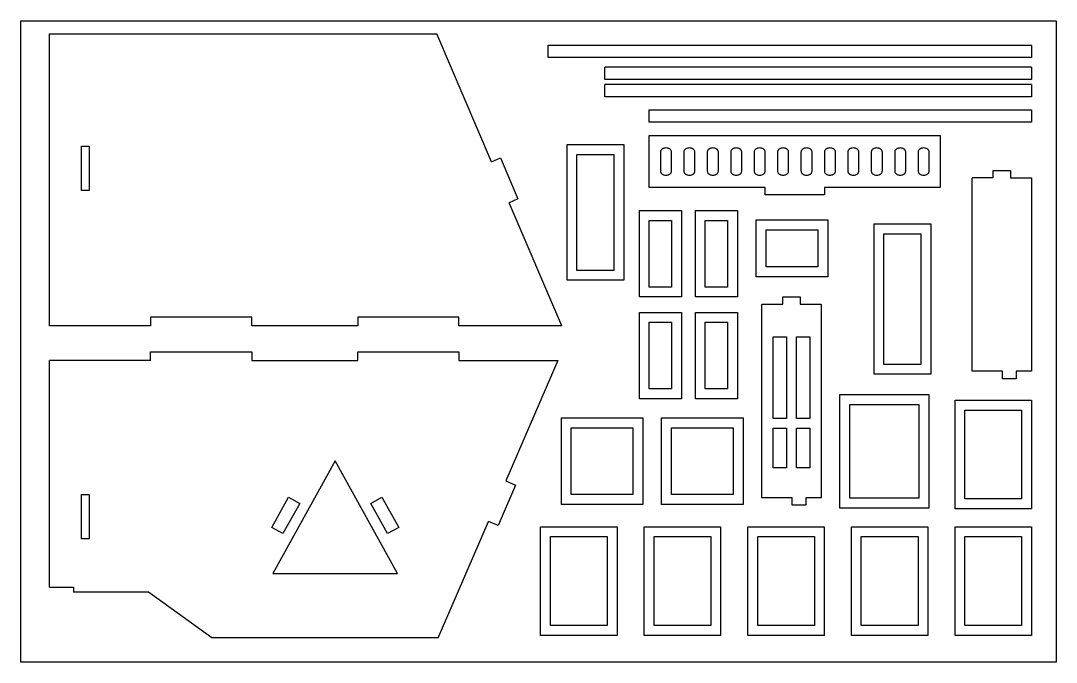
# Model space of a CAD drawing. Extents: x -7719 to 7719, y -4868 to 4868.
# Drawn here: x -7719 to -2671, y -4868 to -1743 of the extents above; entities that cross this region are included whole.
import ezdxf

# ---------------------------------------------------------------- set-up
doc = ezdxf.new("R2010")
doc.units = 0
doc.header["$MEASUREMENT"] = 0
doc.layers.get('0').update_dxf_attribs({"linetype": 'CONTINUOUS'})

msp = doc.modelspace()

# ---------------------------------------------------------------- linework, layer by layer
for p, q in [((-7719.2, -4868), (-7719.2, -1742.9)), ((-7719.2, -1742.9), (-2670.9, -1742.9)), ((-2670.9, -1742.9), (-2670.9, -4868)), ((-7578.5, -3229.5), (-7578.2, -1806.3)), ((-7578.2, -1806.3), (-5690.8, -1806.3)), ((-5423.5, -2430.7), (-5690.8, -1806.3)), ((-5147.6, -1921.7), (-5147.6, -1861.6)), ((-5147.6, -1861.6), (-2791.7, -1861.6)), ((-2791.7, -1861.6), (-2791.7, -1921.7)), ((-2791.7, -1921.7), (-5147.6, -1921.7)), ((-4871.1, -2029.2), (-4871.1, -1969.1)), ((-2791.7, -1969.1), (-4871.1, -1969.1)), ((-2791.7, -1969.1), (-2791.7, -2029.2)), ((-2791.7, -2029.2), (-4871.1, -2029.2)), ((-4871.1, -2112.9), (-4871.1, -2052.8)), ((-2791.7, -2052.8), (-4871.1, -2052.8)), ((-2791.7, -2052.8), (-2791.7, -2112.9)), ((-2791.7, -2112.9), (-4871.1, -2112.9)), ((-4654.8, -2176.4), (-2791.7, -2176.4)), ((-4654.8, -2236.5), (-4654.8, -2176.4)), ((-2791.7, -2176.4), (-2791.7, -2236.5)), ((-2791.7, -2236.5), (-4654.8, -2236.5)), ((-4654.8, -2302.6), (-3236.5, -2302.6)), ((-4654.8, -2555), (-4654.8, -2302.6)), ((-3236.5, -2302.6), (-3236.5, -2555)), ((-7422.3, -2570.5), (-7422.3, -2354.1)), ((-7422.3, -2354.1), (-7386.2, -2354.1)), ((-7386.2, -2354.1), (-7386.2, -2570.5)), ((-5056.1, -2346.2), (-4779.7, -2346.2)), ((-5056.1, -3007.2), (-5056.1, -2346.2)), ((-4779.7, -2346.2), (-4779.7, -3007.2)), ((-4597.1, -2372.6), (-4598.4, -2374.5)), ((-4595.7, -2370.9), (-4597.1, -2372.6)), ((-4594.1, -2369.3), (-4595.7, -2370.9)), ((-4592.2, -2367.9), (-4594.1, -2369.3)), ((-4590.3, -2366.7), (-4592.2, -2367.9)), ((-4588.2, -2365.6), (-4590.3, -2366.7)), ((-4585.9, -2364.7), (-4588.2, -2365.6)), ((-4583.6, -2364), (-4585.9, -2364.7)), ((-4578.7, -2363), (-4583.6, -2364)), ((-4573.7, -2362.7), (-4578.7, -2363)), ((-4568.6, -2363), (-4573.7, -2362.7)), ((-4563.7, -2364), (-4568.6, -2363)), ((-4561.4, -2364.7), (-4563.7, -2364)), ((-4559.2, -2365.6), (-4561.4, -2364.7)), ((-4557, -2366.7), (-4559.2, -2365.6)), ((-4555.1, -2367.9), (-4557, -2366.7)), ((-4553.2, -2369.3), (-4555.1, -2367.9)), ((-4551.6, -2370.9), (-4553.2, -2369.3)), ((-4550.2, -2372.6), (-4551.6, -2370.9)), ((-4548.9, -2374.5), (-4550.2, -2372.6)), ((-4483, -2372.6), (-4484.2, -2374.5)), ((-4481.5, -2370.9), (-4483, -2372.6)), ((-4479.9, -2369.3), (-4481.5, -2370.9)), ((-4478.1, -2367.9), (-4479.9, -2369.3)), ((-4476.1, -2366.7), (-4478.1, -2367.9)), ((-4474, -2365.6), (-4476.1, -2366.7)), ((-4471.7, -2364.7), (-4474, -2365.6)), ((-4469.4, -2364), (-4471.7, -2364.7)), ((-4464.5, -2363), (-4469.4, -2364)), ((-4459.5, -2362.7), (-4464.5, -2363)), ((-4454.4, -2363), (-4459.5, -2362.7)), ((-4449.5, -2364), (-4454.4, -2363)), ((-4447.2, -2364.7), (-4449.5, -2364)), ((-4445, -2365.6), (-4447.2, -2364.7)), ((-4442.9, -2366.7), (-4445, -2365.6)), ((-4440.9, -2367.9), (-4442.9, -2366.7)), ((-4439.1, -2369.3), (-4440.9, -2367.9)), ((-4437.4, -2370.9), (-4439.1, -2369.3)), ((-4436, -2372.6), (-4437.4, -2370.9)), ((-4434.7, -2374.5), (-4436, -2372.6)), ((-4368.8, -2372.6), (-4370, -2374.5)), ((-4367.3, -2370.9), (-4368.8, -2372.6)), ((-4365.7, -2369.3), (-4367.3, -2370.9)), ((-4363.9, -2367.9), (-4365.7, -2369.3)), ((-4361.9, -2366.7), (-4363.9, -2367.9)), ((-4359.8, -2365.6), (-4361.9, -2366.7)), ((-4357.5, -2364.7), (-4359.8, -2365.6)), ((-4355.2, -2364), (-4357.5, -2364.7)), ((-4350.3, -2363), (-4355.2, -2364)), ((-4345.3, -2362.7), (-4350.3, -2363)), ((-4340.2, -2363), (-4345.3, -2362.7)), ((-4335.3, -2364), (-4340.2, -2363)), ((-4333, -2364.7), (-4335.3, -2364)), ((-4330.8, -2365.6), (-4333, -2364.7)), ((-4328.7, -2366.7), (-4330.8, -2365.6)), ((-4326.7, -2367.9), (-4328.7, -2366.7)), ((-4324.9, -2369.3), (-4326.7, -2367.9)), ((-4323.2, -2370.9), (-4324.9, -2369.3)), ((-4321.8, -2372.6), (-4323.2, -2370.9)), ((-4320.6, -2374.5), (-4321.8, -2372.6)), ((-4254.6, -2372.6), (-4255.8, -2374.5)), ((-4253.1, -2370.9), (-4254.6, -2372.6)), ((-4251.5, -2369.3), (-4253.1, -2370.9)), ((-4249.7, -2367.9), (-4251.5, -2369.3)), ((-4247.7, -2366.7), (-4249.7, -2367.9)), ((-4245.6, -2365.6), (-4247.7, -2366.7)), ((-4243.4, -2364.7), (-4245.6, -2365.6)), ((-4241, -2364), (-4243.4, -2364.7)), ((-4236.1, -2363), (-4241, -2364)), ((-4231.1, -2362.7), (-4236.1, -2363)), ((-4226, -2363), (-4231.1, -2362.7)), ((-4221.2, -2364), (-4226, -2363)), ((-4218.8, -2364.7), (-4221.2, -2364)), ((-4216.6, -2365.6), (-4218.8, -2364.7)), ((-4214.5, -2366.7), (-4216.6, -2365.6)), ((-4212.5, -2367.9), (-4214.5, -2366.7)), ((-4210.7, -2369.3), (-4212.5, -2367.9)), ((-4209, -2370.9), (-4210.7, -2369.3)), ((-4207.6, -2372.6), (-4209, -2370.9)), ((-4206.4, -2374.5), (-4207.6, -2372.6)), ((-4140.4, -2372.6), (-4141.6, -2374.5)), ((-4139, -2370.9), (-4140.4, -2372.6)), ((-4137.3, -2369.3), (-4139, -2370.9)), ((-4135.5, -2367.9), (-4137.3, -2369.3)), ((-4133.5, -2366.7), (-4135.5, -2367.9)), ((-4131.4, -2365.6), (-4133.5, -2366.7)), ((-4129.2, -2364.7), (-4131.4, -2365.6)), ((-4126.8, -2364), (-4129.2, -2364.7)), ((-4121.9, -2363), (-4126.8, -2364)), ((-4116.9, -2362.7), (-4121.9, -2363)), ((-4111.9, -2363), (-4116.9, -2362.7)), ((-4107, -2364), (-4111.9, -2363)), ((-4104.6, -2364.7), (-4107, -2364)), ((-4102.4, -2365.6), (-4104.6, -2364.7)), ((-4100.3, -2366.7), (-4102.4, -2365.6)), ((-4098.3, -2367.9), (-4100.3, -2366.7)), ((-4096.5, -2369.3), (-4098.3, -2367.9)), ((-4094.9, -2370.9), (-4096.5, -2369.3)), ((-4093.4, -2372.6), (-4094.9, -2370.9)), ((-4092.2, -2374.5), (-4093.4, -2372.6)), ((-4026.2, -2372.6), (-4027.4, -2374.5)), ((-4024.8, -2370.9), (-4026.2, -2372.6)), ((-4023.1, -2369.3), (-4024.8, -2370.9)), ((-4021.3, -2367.9), (-4023.1, -2369.3)), ((-4019.3, -2366.7), (-4021.3, -2367.9)), ((-4017.2, -2365.6), (-4019.3, -2366.7)), ((-4015, -2364.7), (-4017.2, -2365.6)), ((-4012.6, -2364), (-4015, -2364.7)), ((-4007.8, -2363), (-4012.6, -2364)), ((-4002.7, -2362.7), (-4007.8, -2363)), ((-3997.7, -2363), (-4002.7, -2362.7)), ((-3992.8, -2364), (-3997.7, -2363)), ((-3990.5, -2364.7), (-3992.8, -2364)), ((-3988.2, -2365.6), (-3990.5, -2364.7)), ((-3986.1, -2366.7), (-3988.2, -2365.6)), ((-3984.1, -2367.9), (-3986.1, -2366.7)), ((-3982.3, -2369.3), (-3984.1, -2367.9)), ((-3980.7, -2370.9), (-3982.3, -2369.3)), ((-3979.2, -2372.6), (-3980.7, -2370.9)), ((-3978, -2374.5), (-3979.2, -2372.6)), ((-3912, -2372.6), (-3913.3, -2374.5)), ((-3910.6, -2370.9), (-3912, -2372.6)), ((-3908.9, -2369.3), (-3910.6, -2370.9)), ((-3907.1, -2367.9), (-3908.9, -2369.3)), ((-3905.1, -2366.7), (-3907.1, -2367.9)), ((-3903, -2365.6), (-3905.1, -2366.7)), ((-3900.8, -2364.7), (-3903, -2365.6)), ((-3898.5, -2364), (-3900.8, -2364.7)), ((-3893.6, -2363), (-3898.5, -2364)), ((-3888.5, -2362.7), (-3893.6, -2363)), ((-3883.5, -2363), (-3888.5, -2362.7)), ((-3878.6, -2364), (-3883.5, -2363)), ((-3876.3, -2364.7), (-3878.6, -2364)), ((-3874, -2365.6), (-3876.3, -2364.7)), ((-3871.9, -2366.7), (-3874, -2365.6)), ((-3869.9, -2367.9), (-3871.9, -2366.7)), ((-3868.1, -2369.3), (-3869.9, -2367.9)), ((-3866.5, -2370.9), (-3868.1, -2369.3)), ((-3865, -2372.6), (-3866.5, -2370.9)), ((-3863.8, -2374.5), (-3865, -2372.6)), ((-3797.8, -2372.6), (-3799.1, -2374.5)), ((-3796.4, -2370.9), (-3797.8, -2372.6)), ((-3794.8, -2369.3), (-3796.4, -2370.9)), ((-3792.9, -2367.9), (-3794.8, -2369.3)), ((-3791, -2366.7), (-3792.9, -2367.9)), ((-3788.8, -2365.6), (-3791, -2366.7)), ((-3786.6, -2364.7), (-3788.8, -2365.6)), ((-3784.3, -2364), (-3786.6, -2364.7)), ((-3779.4, -2363), (-3784.3, -2364)), ((-3774.3, -2362.7), (-3779.4, -2363)), ((-3769.3, -2363), (-3774.3, -2362.7)), ((-3764.4, -2364), (-3769.3, -2363)), ((-3762.1, -2364.7), (-3764.4, -2364)), ((-3759.8, -2365.6), (-3762.1, -2364.7)), ((-3757.7, -2366.7), (-3759.8, -2365.6)), ((-3755.7, -2367.9), (-3757.7, -2366.7)), ((-3753.9, -2369.3), (-3755.7, -2367.9)), ((-3752.3, -2370.9), (-3753.9, -2369.3)), ((-3750.8, -2372.6), (-3752.3, -2370.9)), ((-3749.6, -2374.5), (-3750.8, -2372.6)), ((-3683.7, -2372.6), (-3684.9, -2374.5)), ((-3682.2, -2370.9), (-3683.7, -2372.6)), ((-3680.6, -2369.3), (-3682.2, -2370.9)), ((-3678.7, -2367.9), (-3680.6, -2369.3)), ((-3676.8, -2366.7), (-3678.7, -2367.9)), ((-3674.7, -2365.6), (-3676.8, -2366.7)), ((-3672.4, -2364.7), (-3674.7, -2365.6)), ((-3670.1, -2364), (-3672.4, -2364.7)), ((-3665.2, -2363), (-3670.1, -2364)), ((-3660.2, -2362.7), (-3665.2, -2363)), ((-3655.1, -2363), (-3660.2, -2362.7)), ((-3650.2, -2364), (-3655.1, -2363)), ((-3647.9, -2364.7), (-3650.2, -2364)), ((-3645.7, -2365.6), (-3647.9, -2364.7)), ((-3643.5, -2366.7), (-3645.7, -2365.6)), ((-3641.6, -2367.9), (-3643.5, -2366.7)), ((-3639.7, -2369.3), (-3641.6, -2367.9)), ((-3638.1, -2370.9), (-3639.7, -2369.3)), ((-3636.7, -2372.6), (-3638.1, -2370.9)), ((-3635.4, -2374.5), (-3636.7, -2372.6)), ((-3569.5, -2372.6), (-3570.7, -2374.5)), ((-3568, -2370.9), (-3569.5, -2372.6)), ((-3566.4, -2369.3), (-3568, -2370.9)), ((-3564.6, -2367.9), (-3566.4, -2369.3)), ((-3562.6, -2366.7), (-3564.6, -2367.9)), ((-3560.5, -2365.6), (-3562.6, -2366.7)), ((-3558.2, -2364.7), (-3560.5, -2365.6)), ((-3555.9, -2364), (-3558.2, -2364.7)), ((-3551, -2363), (-3555.9, -2364)), ((-3546, -2362.7), (-3551, -2363)), ((-3540.9, -2363), (-3546, -2362.7)), ((-3536, -2364), (-3540.9, -2363)), ((-3533.7, -2364.7), (-3536, -2364)), ((-3531.5, -2365.6), (-3533.7, -2364.7)), ((-3529.4, -2366.7), (-3531.5, -2365.6)), ((-3527.4, -2367.9), (-3529.4, -2366.7)), ((-3525.6, -2369.3), (-3527.4, -2367.9)), ((-3523.9, -2370.9), (-3525.6, -2369.3)), ((-3522.5, -2372.6), (-3523.9, -2370.9)), ((-3521.2, -2374.5), (-3522.5, -2372.6)), ((-3455.3, -2372.6), (-3456.5, -2374.5)), ((-3453.8, -2370.9), (-3455.3, -2372.6)), ((-3452.2, -2369.3), (-3453.8, -2370.9)), ((-3450.4, -2367.9), (-3452.2, -2369.3)), ((-3448.4, -2366.7), (-3450.4, -2367.9)), ((-3446.3, -2365.6), (-3448.4, -2366.7)), ((-3444, -2364.7), (-3446.3, -2365.6)), ((-3441.7, -2364), (-3444, -2364.7)), ((-3436.8, -2363), (-3441.7, -2364)), ((-3431.8, -2362.7), (-3436.8, -2363)), ((-3426.7, -2363), (-3431.8, -2362.7)), ((-3421.9, -2364), (-3426.7, -2363)), ((-3419.5, -2364.7), (-3421.9, -2364)), ((-3417.3, -2365.6), (-3419.5, -2364.7)), ((-3415.2, -2366.7), (-3417.3, -2365.6)), ((-3413.2, -2367.9), (-3415.2, -2366.7)), ((-3411.4, -2369.3), (-3413.2, -2367.9)), ((-3409.7, -2370.9), (-3411.4, -2369.3)), ((-3408.3, -2372.6), (-3409.7, -2370.9)), ((-3407.1, -2374.5), (-3408.3, -2372.6)), ((-3341.1, -2372.6), (-3342.3, -2374.5)), ((-3339.6, -2370.9), (-3341.1, -2372.6)), ((-3338, -2369.3), (-3339.6, -2370.9)), ((-3336.2, -2367.9), (-3338, -2369.3)), ((-3334.2, -2366.7), (-3336.2, -2367.9)), ((-3332.1, -2365.6), (-3334.2, -2366.7)), ((-3329.9, -2364.7), (-3332.1, -2365.6)), ((-3327.5, -2364), (-3329.9, -2364.7)), ((-3322.6, -2363), (-3327.5, -2364)), ((-3317.6, -2362.7), (-3322.6, -2363)), ((-3312.5, -2363), (-3317.6, -2362.7)), ((-3307.7, -2364), (-3312.5, -2363)), ((-3305.3, -2364.7), (-3307.7, -2364)), ((-3303.1, -2365.6), (-3305.3, -2364.7)), ((-3301, -2366.7), (-3303.1, -2365.6)), ((-3299, -2367.9), (-3301, -2366.7)), ((-3297.2, -2369.3), (-3299, -2367.9)), ((-3295.5, -2370.9), (-3297.2, -2369.3)), ((-3294.1, -2372.6), (-3295.5, -2370.9)), ((-3292.9, -2374.5), (-3294.1, -2372.6)), ((-5423.5, -2430.7), (-5381.1, -2411)), ((-5381.1, -2411), (-5295.7, -2610.5)), ((-5008, -2959.2), (-5008, -2394.2)), ((-5008, -2394.2), (-4827.7, -2394.2)), ((-4827.7, -2394.2), (-4827.7, -2959.2)), ((-4600.5, -2381.2), (-4600.7, -2383.7)), ((-4600.7, -2383.7), (-4600.7, -2473.9)), ((-4600.1, -2378.8), (-4600.5, -2381.2)), ((-4599.4, -2376.6), (-4600.1, -2378.8)), ((-4598.4, -2374.5), (-4599.4, -2376.6)), ((-4547.9, -2376.6), (-4548.9, -2374.5)), ((-4547.2, -2378.8), (-4547.9, -2376.6)), ((-4546.8, -2381.2), (-4547.2, -2378.8)), ((-4546.6, -2383.7), (-4546.8, -2381.2)), ((-4546.6, -2473.9), (-4546.6, -2383.7)), ((-4486.4, -2381.2), (-4486.5, -2383.7)), ((-4486.5, -2383.7), (-4486.5, -2473.9)), ((-4485.9, -2378.8), (-4486.4, -2381.2)), ((-4485.2, -2376.6), (-4485.9, -2378.8)), ((-4484.2, -2374.5), (-4485.2, -2376.6)), ((-4433.8, -2376.6), (-4434.7, -2374.5)), ((-4433, -2378.8), (-4433.8, -2376.6)), ((-4432.6, -2381.2), (-4433, -2378.8)), ((-4432.4, -2383.7), (-4432.6, -2381.2)), ((-4432.4, -2473.9), (-4432.4, -2383.7)), ((-4372.2, -2381.2), (-4372.3, -2383.7)), ((-4372.3, -2383.7), (-4372.3, -2473.9)), ((-4371.7, -2378.8), (-4372.2, -2381.2)), ((-4371, -2376.6), (-4371.7, -2378.8)), ((-4370, -2374.5), (-4371, -2376.6)), ((-4319.6, -2376.6), (-4320.6, -2374.5)), ((-4318.8, -2378.8), (-4319.6, -2376.6)), ((-4318.4, -2381.2), (-4318.8, -2378.8)), ((-4318.2, -2383.7), (-4318.4, -2381.2)), ((-4318.2, -2473.9), (-4318.2, -2383.7)), ((-4258, -2381.2), (-4258.1, -2383.7)), ((-4258.1, -2383.7), (-4258.1, -2473.9)), ((-4257.5, -2378.8), (-4258, -2381.2)), ((-4256.8, -2376.6), (-4257.5, -2378.8)), ((-4255.8, -2374.5), (-4256.8, -2376.6)), ((-4205.4, -2376.6), (-4206.4, -2374.5)), ((-4204.7, -2378.8), (-4205.4, -2376.6)), ((-4204.2, -2381.2), (-4204.7, -2378.8)), ((-4204, -2383.7), (-4204.2, -2381.2)), ((-4204, -2473.9), (-4204, -2383.7)), ((-4143.8, -2381.2), (-4143.9, -2383.7)), ((-4143.9, -2383.7), (-4143.9, -2473.9)), ((-4143.3, -2378.8), (-4143.8, -2381.2)), ((-4142.6, -2376.6), (-4143.3, -2378.8)), ((-4141.6, -2374.5), (-4142.6, -2376.6)), ((-4091.2, -2376.6), (-4092.2, -2374.5)), ((-4090.5, -2378.8), (-4091.2, -2376.6)), ((-4090, -2381.2), (-4090.5, -2378.8)), ((-4089.9, -2383.7), (-4090, -2381.2)), ((-4089.9, -2473.9), (-4089.9, -2383.7)), ((-4029.6, -2381.2), (-4029.8, -2383.7)), ((-4029.8, -2383.7), (-4029.8, -2473.9)), ((-4029.2, -2378.8), (-4029.6, -2381.2)), ((-4028.4, -2376.6), (-4029.2, -2378.8)), ((-4027.4, -2374.5), (-4028.4, -2376.6)), ((-3977, -2376.6), (-3978, -2374.5)), ((-3976.3, -2378.8), (-3977, -2376.6)), ((-3975.8, -2381.2), (-3976.3, -2378.8)), ((-3975.7, -2383.7), (-3975.8, -2381.2)), ((-3975.7, -2473.9), (-3975.7, -2383.7)), ((-3915.4, -2381.2), (-3915.6, -2383.7)), ((-3915.6, -2383.7), (-3915.6, -2473.9)), ((-3915, -2378.8), (-3915.4, -2381.2)), ((-3914.2, -2376.6), (-3915, -2378.8)), ((-3913.3, -2374.5), (-3914.2, -2376.6)), ((-3862.8, -2376.6), (-3863.8, -2374.5)), ((-3862.1, -2378.8), (-3862.8, -2376.6)), ((-3861.6, -2381.2), (-3862.1, -2378.8)), ((-3861.5, -2383.7), (-3861.6, -2381.2)), ((-3861.5, -2473.9), (-3861.5, -2383.7)), ((-3801.2, -2381.2), (-3801.4, -2383.7)), ((-3801.4, -2383.7), (-3801.4, -2473.9)), ((-3800.8, -2378.8), (-3801.2, -2381.2)), ((-3800.1, -2376.6), (-3800.8, -2378.8)), ((-3799.1, -2374.5), (-3800.1, -2376.6)), ((-3748.6, -2376.6), (-3749.6, -2374.5)), ((-3747.9, -2378.8), (-3748.6, -2376.6)), ((-3747.5, -2381.2), (-3747.9, -2378.8)), ((-3747.3, -2383.7), (-3747.5, -2381.2)), ((-3747.3, -2473.9), (-3747.3, -2383.7)), ((-3687, -2381.2), (-3687.2, -2383.7)), ((-3687.2, -2383.7), (-3687.2, -2473.9)), ((-3686.6, -2378.8), (-3687, -2381.2)), ((-3685.9, -2376.6), (-3686.6, -2378.8)), ((-3684.9, -2374.5), (-3685.9, -2376.6)), ((-3634.4, -2376.6), (-3635.4, -2374.5)), ((-3633.7, -2378.8), (-3634.4, -2376.6)), ((-3633.3, -2381.2), (-3633.7, -2378.8)), ((-3633.1, -2383.7), (-3633.3, -2381.2)), ((-3633.1, -2473.9), (-3633.1, -2383.7)), ((-3572.9, -2381.2), (-3573, -2383.7)), ((-3573, -2383.7), (-3573, -2473.9)), ((-3572.4, -2378.8), (-3572.9, -2381.2)), ((-3571.7, -2376.6), (-3572.4, -2378.8)), ((-3570.7, -2374.5), (-3571.7, -2376.6)), ((-3520.3, -2376.6), (-3521.2, -2374.5)), ((-3519.5, -2378.8), (-3520.3, -2376.6)), ((-3519.1, -2381.2), (-3519.5, -2378.8)), ((-3518.9, -2383.7), (-3519.1, -2381.2)), ((-3518.9, -2473.9), (-3518.9, -2383.7)), ((-3458.7, -2381.2), (-3458.8, -2383.7)), ((-3458.8, -2383.7), (-3458.8, -2473.9)), ((-3458.2, -2378.8), (-3458.7, -2381.2)), ((-3457.5, -2376.6), (-3458.2, -2378.8)), ((-3456.5, -2374.5), (-3457.5, -2376.6)), ((-3406.1, -2376.6), (-3407.1, -2374.5)), ((-3405.3, -2378.8), (-3406.1, -2376.6)), ((-3404.9, -2381.2), (-3405.3, -2378.8)), ((-3404.7, -2383.7), (-3404.9, -2381.2)), ((-3404.7, -2473.9), (-3404.7, -2383.7)), ((-3344.5, -2381.2), (-3344.6, -2383.7)), ((-3344.6, -2383.7), (-3344.6, -2473.9)), ((-3344, -2378.8), (-3344.5, -2381.2)), ((-3343.3, -2376.6), (-3344, -2378.8)), ((-3342.3, -2374.5), (-3343.3, -2376.6)), ((-3291.9, -2376.6), (-3292.9, -2374.5)), ((-3291.2, -2378.8), (-3291.9, -2376.6)), ((-3290.7, -2381.2), (-3291.2, -2378.8)), ((-3290.5, -2383.7), (-3290.7, -2381.2)), ((-3290.5, -2473.9), (-3290.5, -2383.7)), ((-2978, -2472), (-2893.9, -2472)), ((-2978, -2508), (-2978, -2472)), ((-2893.9, -2472), (-2893.9, -2508)), ((-4600.7, -2473.9), (-4600.5, -2476.4)), ((-4600.5, -2476.4), (-4600.1, -2478.8)), ((-4600.1, -2478.8), (-4599.4, -2481)), ((-4599.4, -2481), (-4598.4, -2483.1)), ((-4598.4, -2483.1), (-4597.1, -2485)), ((-4597.1, -2485), (-4595.7, -2486.7)), ((-4595.7, -2486.7), (-4594.1, -2488.3)), ((-4594.1, -2488.3), (-4592.2, -2489.6)), ((-4592.2, -2489.6), (-4590.3, -2490.9)), ((-4590.3, -2490.9), (-4588.2, -2491.9)), ((-4588.2, -2491.9), (-4585.9, -2492.9)), ((-4585.9, -2492.9), (-4583.6, -2493.6)), ((-4583.6, -2493.6), (-4578.7, -2494.6)), ((-4578.7, -2494.6), (-4573.7, -2494.9)), ((-4573.7, -2494.9), (-4568.6, -2494.6)), ((-4568.6, -2494.6), (-4563.7, -2493.6)), ((-4563.7, -2493.6), (-4561.4, -2492.9)), ((-4561.4, -2492.9), (-4559.2, -2491.9)), ((-4559.2, -2491.9), (-4557, -2490.9)), ((-4557, -2490.9), (-4555.1, -2489.6)), ((-4555.1, -2489.6), (-4553.2, -2488.3)), ((-4553.2, -2488.3), (-4551.6, -2486.7)), ((-4551.6, -2486.7), (-4550.2, -2485)), ((-4550.2, -2485), (-4548.9, -2483.1)), ((-4548.9, -2483.1), (-4547.9, -2481)), ((-4547.9, -2481), (-4547.2, -2478.8)), ((-4547.2, -2478.8), (-4546.8, -2476.4)), ((-4546.8, -2476.4), (-4546.6, -2473.9)), ((-4486.5, -2473.9), (-4486.4, -2476.4)), ((-4486.4, -2476.4), (-4485.9, -2478.8)), ((-4485.9, -2478.8), (-4485.2, -2481)), ((-4485.2, -2481), (-4484.2, -2483.1)), ((-4484.2, -2483.1), (-4483, -2485)), ((-4483, -2485), (-4481.5, -2486.7)), ((-4481.5, -2486.7), (-4479.9, -2488.3)), ((-4479.9, -2488.3), (-4478.1, -2489.6)), ((-4478.1, -2489.6), (-4476.1, -2490.9)), ((-4476.1, -2490.9), (-4474, -2491.9)), ((-4474, -2491.9), (-4471.7, -2492.9)), ((-4471.7, -2492.9), (-4469.4, -2493.6)), ((-4469.4, -2493.6), (-4464.5, -2494.6)), ((-4464.5, -2494.6), (-4459.5, -2494.9)), ((-4459.5, -2494.9), (-4454.4, -2494.6)), ((-4454.4, -2494.6), (-4449.5, -2493.6)), ((-4449.5, -2493.6), (-4447.2, -2492.9)), ((-4447.2, -2492.9), (-4445, -2491.9)), ((-4445, -2491.9), (-4442.9, -2490.9)), ((-4442.9, -2490.9), (-4440.9, -2489.6)), ((-4440.9, -2489.6), (-4439.1, -2488.3)), ((-4439.1, -2488.3), (-4437.4, -2486.7)), ((-4437.4, -2486.7), (-4436, -2485)), ((-4436, -2485), (-4434.7, -2483.1)), ((-4434.7, -2483.1), (-4433.8, -2481)), ((-4433.8, -2481), (-4433, -2478.8)), ((-4433, -2478.8), (-4432.6, -2476.4)), ((-4432.6, -2476.4), (-4432.4, -2473.9)), ((-4372.3, -2473.9), (-4372.2, -2476.4)), ((-4372.2, -2476.4), (-4371.7, -2478.8)), ((-4371.7, -2478.8), (-4371, -2481)), ((-4371, -2481), (-4370, -2483.1)), ((-4370, -2483.1), (-4368.8, -2485)), ((-4368.8, -2485), (-4367.3, -2486.7)), ((-4367.3, -2486.7), (-4365.7, -2488.3)), ((-4365.7, -2488.3), (-4363.9, -2489.6)), ((-4363.9, -2489.6), (-4361.9, -2490.9)), ((-4361.9, -2490.9), (-4359.8, -2491.9)), ((-4359.8, -2491.9), (-4357.5, -2492.9)), ((-4357.5, -2492.9), (-4355.2, -2493.6)), ((-4355.2, -2493.6), (-4350.3, -2494.6)), ((-4350.3, -2494.6), (-4345.3, -2494.9)), ((-4345.3, -2494.9), (-4340.2, -2494.6)), ((-4340.2, -2494.6), (-4335.3, -2493.6)), ((-4335.3, -2493.6), (-4333, -2492.9)), ((-4333, -2492.9), (-4330.8, -2491.9)), ((-4330.8, -2491.9), (-4328.7, -2490.9)), ((-4328.7, -2490.9), (-4326.7, -2489.6)), ((-4326.7, -2489.6), (-4324.9, -2488.3)), ((-4324.9, -2488.3), (-4323.2, -2486.7)), ((-4323.2, -2486.7), (-4321.8, -2485)), ((-4321.8, -2485), (-4320.6, -2483.1)), ((-4320.6, -2483.1), (-4319.6, -2481)), ((-4319.6, -2481), (-4318.8, -2478.8)), ((-4318.8, -2478.8), (-4318.4, -2476.4)), ((-4318.4, -2476.4), (-4318.2, -2473.9)), ((-4258.1, -2473.9), (-4258, -2476.4)), ((-4258, -2476.4), (-4257.5, -2478.8)), ((-4257.5, -2478.8), (-4256.8, -2481)), ((-4256.8, -2481), (-4255.8, -2483.1)), ((-4255.8, -2483.1), (-4254.6, -2485)), ((-4254.6, -2485), (-4253.1, -2486.7)), ((-4253.1, -2486.7), (-4251.5, -2488.3)), ((-4251.5, -2488.3), (-4249.7, -2489.6)), ((-4249.7, -2489.6), (-4247.7, -2490.9)), ((-4247.7, -2490.9), (-4245.6, -2491.9)), ((-4245.6, -2491.9), (-4243.4, -2492.9)), ((-4243.4, -2492.9), (-4241, -2493.6)), ((-4241, -2493.6), (-4236.1, -2494.6)), ((-4236.1, -2494.6), (-4231.1, -2494.9)), ((-4231.1, -2494.9), (-4226, -2494.6)), ((-4226, -2494.6), (-4221.2, -2493.6)), ((-4221.2, -2493.6), (-4218.8, -2492.9)), ((-4218.8, -2492.9), (-4216.6, -2491.9)), ((-4216.6, -2491.9), (-4214.5, -2490.9)), ((-4214.5, -2490.9), (-4212.5, -2489.6)), ((-4212.5, -2489.6), (-4210.7, -2488.3)), ((-4210.7, -2488.3), (-4209, -2486.7)), ((-4209, -2486.7), (-4207.6, -2485)), ((-4207.6, -2485), (-4206.4, -2483.1)), ((-4206.4, -2483.1), (-4205.4, -2481)), ((-4205.4, -2481), (-4204.7, -2478.8)), ((-4204.7, -2478.8), (-4204.2, -2476.4)), ((-4204.2, -2476.4), (-4204, -2473.9)), ((-4143.9, -2473.9), (-4143.8, -2476.4)), ((-4143.8, -2476.4), (-4143.3, -2478.8)), ((-4143.3, -2478.8), (-4142.6, -2481)), ((-4142.6, -2481), (-4141.6, -2483.1)), ((-4141.6, -2483.1), (-4140.4, -2485)), ((-4140.4, -2485), (-4139, -2486.7)), ((-4139, -2486.7), (-4137.3, -2488.3)), ((-4137.3, -2488.3), (-4135.5, -2489.6)), ((-4135.5, -2489.6), (-4133.5, -2490.9)), ((-4133.5, -2490.9), (-4131.4, -2491.9)), ((-4131.4, -2491.9), (-4129.2, -2492.9)), ((-4129.2, -2492.9), (-4126.8, -2493.6)), ((-4126.8, -2493.6), (-4121.9, -2494.6)), ((-4121.9, -2494.6), (-4116.9, -2494.9)), ((-4116.9, -2494.9), (-4111.9, -2494.6)), ((-4111.9, -2494.6), (-4107, -2493.6)), ((-4107, -2493.6), (-4104.6, -2492.9)), ((-4104.6, -2492.9), (-4102.4, -2491.9)), ((-4102.4, -2491.9), (-4100.3, -2490.9)), ((-4100.3, -2490.9), (-4098.3, -2489.6)), ((-4098.3, -2489.6), (-4096.5, -2488.3)), ((-4096.5, -2488.3), (-4094.9, -2486.7)), ((-4094.9, -2486.7), (-4093.4, -2485)), ((-4093.4, -2485), (-4092.2, -2483.1)), ((-4092.2, -2483.1), (-4091.2, -2481)), ((-4091.2, -2481), (-4090.5, -2478.8)), ((-4090.5, -2478.8), (-4090, -2476.4)), ((-4090, -2476.4), (-4089.9, -2473.9)), ((-4029.8, -2473.9), (-4029.6, -2476.4)), ((-4029.6, -2476.4), (-4029.2, -2478.8)), ((-4029.2, -2478.8), (-4028.4, -2481)), ((-4028.4, -2481), (-4027.4, -2483.1)), ((-4027.4, -2483.1), (-4026.2, -2485)), ((-4026.2, -2485), (-4024.8, -2486.7)), ((-4024.8, -2486.7), (-4023.1, -2488.3)), ((-4023.1, -2488.3), (-4021.3, -2489.6)), ((-4021.3, -2489.6), (-4019.3, -2490.9)), ((-4019.3, -2490.9), (-4017.2, -2491.9)), ((-4017.2, -2491.9), (-4015, -2492.9)), ((-4015, -2492.9), (-4012.6, -2493.6)), ((-4012.6, -2493.6), (-4007.8, -2494.6)), ((-4007.8, -2494.6), (-4002.7, -2494.9)), ((-4002.7, -2494.9), (-3997.7, -2494.6)), ((-3997.7, -2494.6), (-3992.8, -2493.6)), ((-3992.8, -2493.6), (-3990.5, -2492.9)), ((-3990.5, -2492.9), (-3988.2, -2491.9)), ((-3988.2, -2491.9), (-3986.1, -2490.9)), ((-3986.1, -2490.9), (-3984.1, -2489.6)), ((-3984.1, -2489.6), (-3982.3, -2488.3)), ((-3982.3, -2488.3), (-3980.7, -2486.7)), ((-3980.7, -2486.7), (-3979.2, -2485)), ((-3979.2, -2485), (-3978, -2483.1)), ((-3978, -2483.1), (-3977, -2481)), ((-3977, -2481), (-3976.3, -2478.8)), ((-3976.3, -2478.8), (-3975.8, -2476.4)), ((-3975.8, -2476.4), (-3975.7, -2473.9)), ((-3915.6, -2473.9), (-3915.4, -2476.4)), ((-3915.4, -2476.4), (-3915, -2478.8)), ((-3915, -2478.8), (-3914.2, -2481)), ((-3914.2, -2481), (-3913.3, -2483.1)), ((-3913.3, -2483.1), (-3912, -2485)), ((-3912, -2485), (-3910.6, -2486.7)), ((-3910.6, -2486.7), (-3908.9, -2488.3)), ((-3908.9, -2488.3), (-3907.1, -2489.6)), ((-3907.1, -2489.6), (-3905.1, -2490.9)), ((-3905.1, -2490.9), (-3903, -2491.9)), ((-3903, -2491.9), (-3900.8, -2492.9)), ((-3900.8, -2492.9), (-3898.5, -2493.6)), ((-3898.5, -2493.6), (-3893.6, -2494.6)), ((-3893.6, -2494.6), (-3888.5, -2494.9)), ((-3888.5, -2494.9), (-3883.5, -2494.6)), ((-3883.5, -2494.6), (-3878.6, -2493.6)), ((-3878.6, -2493.6), (-3876.3, -2492.9)), ((-3876.3, -2492.9), (-3874, -2491.9)), ((-3874, -2491.9), (-3871.9, -2490.9)), ((-3871.9, -2490.9), (-3869.9, -2489.6)), ((-3869.9, -2489.6), (-3868.1, -2488.3)), ((-3868.1, -2488.3), (-3866.5, -2486.7)), ((-3866.5, -2486.7), (-3865, -2485)), ((-3865, -2485), (-3863.8, -2483.1)), ((-3863.8, -2483.1), (-3862.8, -2481)), ((-3862.8, -2481), (-3862.1, -2478.8)), ((-3862.1, -2478.8), (-3861.6, -2476.4)), ((-3861.6, -2476.4), (-3861.5, -2473.9)), ((-3801.4, -2473.9), (-3801.2, -2476.4)), ((-3801.2, -2476.4), (-3800.8, -2478.8)), ((-3800.8, -2478.8), (-3800.1, -2481)), ((-3800.1, -2481), (-3799.1, -2483.1)), ((-3799.1, -2483.1), (-3797.8, -2485)), ((-3797.8, -2485), (-3796.4, -2486.7)), ((-3796.4, -2486.7), (-3794.8, -2488.3)), ((-3794.8, -2488.3), (-3792.9, -2489.6)), ((-3792.9, -2489.6), (-3791, -2490.9)), ((-3791, -2490.9), (-3788.8, -2491.9)), ((-3788.8, -2491.9), (-3786.6, -2492.9)), ((-3786.6, -2492.9), (-3784.3, -2493.6)), ((-3784.3, -2493.6), (-3779.4, -2494.6)), ((-3779.4, -2494.6), (-3774.3, -2494.9)), ((-3774.3, -2494.9), (-3769.3, -2494.6)), ((-3769.3, -2494.6), (-3764.4, -2493.6)), ((-3764.4, -2493.6), (-3762.1, -2492.9)), ((-3762.1, -2492.9), (-3759.8, -2491.9)), ((-3759.8, -2491.9), (-3757.7, -2490.9)), ((-3757.7, -2490.9), (-3755.7, -2489.6)), ((-3755.7, -2489.6), (-3753.9, -2488.3)), ((-3753.9, -2488.3), (-3752.3, -2486.7)), ((-3752.3, -2486.7), (-3750.8, -2485)), ((-3750.8, -2485), (-3749.6, -2483.1)), ((-3749.6, -2483.1), (-3748.6, -2481)), ((-3748.6, -2481), (-3747.9, -2478.8)), ((-3747.9, -2478.8), (-3747.5, -2476.4)), ((-3747.5, -2476.4), (-3747.3, -2473.9)), ((-3687.2, -2473.9), (-3687, -2476.4)), ((-3687, -2476.4), (-3686.6, -2478.8)), ((-3686.6, -2478.8), (-3685.9, -2481)), ((-3685.9, -2481), (-3684.9, -2483.1)), ((-3684.9, -2483.1), (-3683.7, -2485)), ((-3683.7, -2485), (-3682.2, -2486.7)), ((-3682.2, -2486.7), (-3680.6, -2488.3)), ((-3680.6, -2488.3), (-3678.7, -2489.6)), ((-3678.7, -2489.6), (-3676.8, -2490.9)), ((-3676.8, -2490.9), (-3674.7, -2491.9)), ((-3674.7, -2491.9), (-3672.4, -2492.9)), ((-3672.4, -2492.9), (-3670.1, -2493.6)), ((-3670.1, -2493.6), (-3665.2, -2494.6)), ((-3665.2, -2494.6), (-3660.2, -2494.9)), ((-3660.2, -2494.9), (-3655.1, -2494.6)), ((-3655.1, -2494.6), (-3650.2, -2493.6)), ((-3650.2, -2493.6), (-3647.9, -2492.9)), ((-3647.9, -2492.9), (-3645.7, -2491.9)), ((-3645.7, -2491.9), (-3643.5, -2490.9)), ((-3643.5, -2490.9), (-3641.6, -2489.6)), ((-3641.6, -2489.6), (-3639.7, -2488.3)), ((-3639.7, -2488.3), (-3638.1, -2486.7)), ((-3638.1, -2486.7), (-3636.7, -2485)), ((-3636.7, -2485), (-3635.4, -2483.1)), ((-3635.4, -2483.1), (-3634.4, -2481)), ((-3634.4, -2481), (-3633.7, -2478.8)), ((-3633.7, -2478.8), (-3633.3, -2476.4)), ((-3633.3, -2476.4), (-3633.1, -2473.9)), ((-3573, -2473.9), (-3572.9, -2476.4)), ((-3572.9, -2476.4), (-3572.4, -2478.8)), ((-3572.4, -2478.8), (-3571.7, -2481)), ((-3571.7, -2481), (-3570.7, -2483.1)), ((-3570.7, -2483.1), (-3569.5, -2485)), ((-3569.5, -2485), (-3568, -2486.7)), ((-3568, -2486.7), (-3566.4, -2488.3)), ((-3566.4, -2488.3), (-3564.6, -2489.6)), ((-3564.6, -2489.6), (-3562.6, -2490.9)), ((-3562.6, -2490.9), (-3560.5, -2491.9)), ((-3560.5, -2491.9), (-3558.2, -2492.9)), ((-3558.2, -2492.9), (-3555.9, -2493.6)), ((-3555.9, -2493.6), (-3551, -2494.6)), ((-3551, -2494.6), (-3546, -2494.9)), ((-3546, -2494.9), (-3540.9, -2494.6)), ((-3540.9, -2494.6), (-3536, -2493.6)), ((-3536, -2493.6), (-3533.7, -2492.9)), ((-3533.7, -2492.9), (-3531.5, -2491.9)), ((-3531.5, -2491.9), (-3529.4, -2490.9)), ((-3529.4, -2490.9), (-3527.4, -2489.6)), ((-3527.4, -2489.6), (-3525.6, -2488.3)), ((-3525.6, -2488.3), (-3523.9, -2486.7)), ((-3523.9, -2486.7), (-3522.5, -2485)), ((-3522.5, -2485), (-3521.2, -2483.1)), ((-3521.2, -2483.1), (-3520.3, -2481)), ((-3520.3, -2481), (-3519.5, -2478.8)), ((-3519.5, -2478.8), (-3519.1, -2476.4)), ((-3519.1, -2476.4), (-3518.9, -2473.9)), ((-3458.8, -2473.9), (-3458.7, -2476.4)), ((-3458.7, -2476.4), (-3458.2, -2478.8)), ((-3458.2, -2478.8), (-3457.5, -2481)), ((-3457.5, -2481), (-3456.5, -2483.1)), ((-3456.5, -2483.1), (-3455.3, -2485)), ((-3455.3, -2485), (-3453.8, -2486.7)), ((-3453.8, -2486.7), (-3452.2, -2488.3)), ((-3452.2, -2488.3), (-3450.4, -2489.6)), ((-3450.4, -2489.6), (-3448.4, -2490.9)), ((-3448.4, -2490.9), (-3446.3, -2491.9)), ((-3446.3, -2491.9), (-3444, -2492.9)), ((-3444, -2492.9), (-3441.7, -2493.6)), ((-3441.7, -2493.6), (-3436.8, -2494.6)), ((-3436.8, -2494.6), (-3431.8, -2494.9)), ((-3431.8, -2494.9), (-3426.7, -2494.6)), ((-3426.7, -2494.6), (-3421.9, -2493.6)), ((-3421.9, -2493.6), (-3419.5, -2492.9)), ((-3419.5, -2492.9), (-3417.3, -2491.9)), ((-3417.3, -2491.9), (-3415.2, -2490.9)), ((-3415.2, -2490.9), (-3413.2, -2489.6)), ((-3413.2, -2489.6), (-3411.4, -2488.3)), ((-3411.4, -2488.3), (-3409.7, -2486.7)), ((-3409.7, -2486.7), (-3408.3, -2485)), ((-3408.3, -2485), (-3407.1, -2483.1)), ((-3407.1, -2483.1), (-3406.1, -2481)), ((-3406.1, -2481), (-3405.3, -2478.8)), ((-3405.3, -2478.8), (-3404.9, -2476.4)), ((-3404.9, -2476.4), (-3404.7, -2473.9)), ((-3344.6, -2473.9), (-3344.5, -2476.4)), ((-3344.5, -2476.4), (-3344, -2478.8)), ((-3344, -2478.8), (-3343.3, -2481)), ((-3343.3, -2481), (-3342.3, -2483.1)), ((-3342.3, -2483.1), (-3341.1, -2485)), ((-3341.1, -2485), (-3339.6, -2486.7)), ((-3339.6, -2486.7), (-3338, -2488.3)), ((-3338, -2488.3), (-3336.2, -2489.6)), ((-3336.2, -2489.6), (-3334.2, -2490.9)), ((-3334.2, -2490.9), (-3332.1, -2491.9)), ((-3332.1, -2491.9), (-3329.9, -2492.9)), ((-3329.9, -2492.9), (-3327.5, -2493.6)), ((-3327.5, -2493.6), (-3322.6, -2494.6)), ((-3322.6, -2494.6), (-3317.6, -2494.9)), ((-3317.6, -2494.9), (-3312.5, -2494.6)), ((-3312.5, -2494.6), (-3307.7, -2493.6)), ((-3307.7, -2493.6), (-3305.3, -2492.9)), ((-3305.3, -2492.9), (-3303.1, -2491.9)), ((-3303.1, -2491.9), (-3301, -2490.9)), ((-3301, -2490.9), (-3299, -2489.6)), ((-3299, -2489.6), (-3297.2, -2488.3)), ((-3297.2, -2488.3), (-3295.5, -2486.7)), ((-3295.5, -2486.7), (-3294.1, -2485)), ((-3294.1, -2485), (-3292.9, -2483.1)), ((-3292.9, -2483.1), (-3291.9, -2481)), ((-3291.9, -2481), (-3291.2, -2478.8)), ((-3291.2, -2478.8), (-3290.7, -2476.4)), ((-3290.7, -2476.4), (-3290.5, -2473.9)), ((-3080.2, -3449.8), (-3080.2, -2508)), ((-2978, -2508), (-3080.2, -2508)), ((-2893.9, -2508), (-2791.7, -2508)), ((-2791.7, -2508), (-2791.7, -3449.8)), ((-7386.2, -2570.5), (-7422.3, -2570.5)), ((-4089.9, -2555), (-4654.8, -2555)), ((-4089.9, -2591.1), (-4089.9, -2555)), ((-3801.4, -2555), (-3801.4, -2591.1)), ((-3236.5, -2555), (-3801.4, -2555)), ((-5295.7, -2610.5), (-5338.3, -2629.6)), ((-3801.4, -2591.1), (-4089.9, -2591.1)), ((-5081.5, -3229.5), (-5338.3, -2629.6)), ((-4703, -2667.7), (-4498.7, -2667.7)), ((-4703, -3088.4), (-4703, -2667.7)), ((-4498.7, -2667.7), (-4498.7, -3088.4)), ((-4429.9, -2667.7), (-4225.5, -2667.7)), ((-4429.9, -3088.4), (-4429.9, -2667.7)), ((-4225.5, -2667.7), (-4225.5, -3088.4)), ((-4654.9, -2715.8), (-4546.7, -2715.8)), ((-4654.9, -3040.3), (-4654.9, -2715.8)), ((-4546.7, -2715.8), (-4546.7, -3040.3)), ((-4381.8, -2715.8), (-4273.6, -2715.8)), ((-4381.8, -3040.3), (-4381.8, -2715.8)), ((-4273.6, -2715.8), (-4273.6, -3040.3)), ((-4133.8, -2713.5), (-3785.2, -2713.5)), ((-4133.8, -2990), (-4133.8, -2713.5)), ((-3785.2, -2713.5), (-3785.2, -2990)), ((-4085.7, -2941.9), (-4085.7, -2761.6)), ((-4085.7, -2761.6), (-3833.3, -2761.6)), ((-3833.3, -2761.6), (-3833.3, -2941.9)), ((-3559.2, -2732.1), (-3282.7, -2732.1)), ((-3559.2, -3465.3), (-3559.2, -2732.1)), ((-3282.7, -2732.1), (-3282.7, -3465.3)), ((-3511.1, -3417.2), (-3511.1, -2780.2)), ((-3511.1, -2780.2), (-3330.8, -2780.2)), ((-3330.8, -2780.2), (-3330.8, -3417.2)), ((-4827.7, -2959.2), (-5008, -2959.2)), ((-3833.3, -2941.9), (-4085.7, -2941.9)), ((-4779.7, -3007.2), (-5056.1, -3007.2)), ((-3785.2, -2990), (-4133.8, -2990)), ((-4546.7, -3040.3), (-4654.9, -3040.3)), ((-4273.6, -3040.3), (-4381.8, -3040.3)), ((-4498.7, -3088.4), (-4703, -3088.4)), ((-4225.5, -3088.4), (-4429.9, -3088.4)), ((-4106, -3123.9), (-4003.8, -3123.9)), ((-4106, -4067.1), (-4106, -3123.9)), ((-4003.8, -3087.8), (-3919.7, -3087.8)), ((-4003.8, -3123.9), (-4003.8, -3087.8)), ((-3919.7, -3087.8), (-3919.7, -3123.9)), ((-3919.7, -3123.9), (-3817.5, -3123.9)), ((-3817.5, -3123.9), (-3817.5, -4067.1)), ((-4703, -3163.5), (-4498.7, -3163.5)), ((-4703, -3584.2), (-4703, -3163.5)), ((-4498.7, -3163.5), (-4498.7, -3584.2)), ((-4429.9, -3163.5), (-4225.5, -3163.5)), ((-4429.9, -3584.2), (-4429.9, -3163.5)), ((-4225.5, -3163.5), (-4225.5, -3584.2)), ((-7085.7, -3229.5), (-7578.5, -3229.5)), ((-7085.7, -3186.5), (-7085.7, -3229.5)), ((-6592.9, -3186.5), (-7085.7, -3186.5)), ((-6592.9, -3229.5), (-6592.9, -3186.5)), ((-6076.1, -3229.5), (-6592.9, -3229.5)), ((-6076.1, -3186.5), (-6076.1, -3229.5)), ((-5583.3, -3186.5), (-6076.1, -3186.5)), ((-5583.3, -3229.5), (-5583.3, -3186.5)), ((-5081.5, -3229.5), (-5583.3, -3229.5)), ((-4654.9, -3211.6), (-4546.7, -3211.6)), ((-4654.9, -3536.1), (-4654.9, -3211.6)), ((-4546.7, -3211.6), (-4546.7, -3536.1)), ((-4381.8, -3211.6), (-4273.6, -3211.6)), ((-4381.8, -3536.1), (-4381.8, -3211.6)), ((-4273.6, -3211.6), (-4273.6, -3536.1)), ((-4051.9, -3283.1), (-3985.8, -3283.1)), ((-4051.9, -3679.8), (-4051.9, -3283.1)), ((-3985.8, -3283.1), (-3985.8, -3679.8)), ((-3937.7, -3679.8), (-3937.7, -3283.1)), ((-3937.7, -3283.1), (-3871.6, -3283.1)), ((-3871.6, -3283.1), (-3871.6, -3679.8)), ((-7085.7, -3355), (-6592.9, -3355)), ((-7085.7, -3398.1), (-7085.7, -3355)), ((-6592.9, -3355), (-6592.9, -3398.1)), ((-6076.1, -3355), (-5583.3, -3355)), ((-6076.1, -3398.1), (-6076.1, -3355)), ((-5583.3, -3355), (-5583.3, -3398.1)), ((-7085.7, -3398.1), (-7578.5, -3398.1)), ((-7578.5, -4501.9), (-7578.5, -3398.1)), ((-6592.9, -3398.1), (-6076.1, -3398.1)), ((-5583.3, -3398.1), (-5101, -3398.1)), ((-5101, -3398.1), (-5354.3, -3984.3)), ((-3330.8, -3417.2), (-3511.1, -3417.2)), ((-3282.7, -3465.3), (-3559.2, -3465.3)), ((-2933, -3449.8), (-3080.2, -3449.8)), ((-2933, -3487.4), (-2933, -3449.8)), ((-2791.7, -3449.8), (-2866.9, -3449.8)), ((-2866.9, -3449.8), (-2866.9, -3487.4)), ((-2866.9, -3487.4), (-2933, -3487.4)), ((-4498.7, -3584.2), (-4703, -3584.2)), ((-4546.7, -3536.1), (-4654.9, -3536.1)), ((-4225.5, -3584.2), (-4429.9, -3584.2)), ((-4273.6, -3536.1), (-4381.8, -3536.1)), ((-3725.3, -3563.8), (-3292.6, -3563.8)), ((-3725.3, -4116.7), (-3725.3, -3563.8)), ((-3292.6, -3563.8), (-3292.6, -4116.7)), ((-3677.2, -3611.9), (-3340.7, -3611.9)), ((-3677.2, -4068.7), (-3677.2, -3611.9)), ((-3340.7, -3611.9), (-3340.7, -4068.7)), ((-3164.4, -3591.7), (-2791.7, -3591.7)), ((-3164.4, -4120.6), (-3164.4, -3591.7)), ((-2791.7, -3591.7), (-2791.7, -4120.6)), ((-5083.6, -3678), (-4687, -3678)), ((-5083.6, -4098.7), (-5083.6, -3678)), ((-4687, -3678), (-4687, -4098.7)), ((-4594.8, -3678), (-4198.1, -3678)), ((-4594.8, -4098.7), (-4594.8, -3678)), ((-4198.1, -3678), (-4198.1, -4098.7)), ((-3985.8, -3679.8), (-4051.9, -3679.8)), ((-3871.6, -3679.8), (-3937.7, -3679.8)), ((-3116.3, -3639.8), (-2839.8, -3639.8)), ((-3116.3, -4072.5), (-3116.3, -3639.8)), ((-2839.8, -3639.8), (-2839.8, -4072.5)), ((-5035.6, -4050.6), (-5035.6, -3726.1)), ((-5035.6, -3726.1), (-4735.1, -3726.1)), ((-4735.1, -3726.1), (-4735.1, -4050.6)), ((-4546.7, -4050.6), (-4546.7, -3726.1)), ((-4546.7, -3726.1), (-4246.2, -3726.1)), ((-4246.2, -3726.1), (-4246.2, -4050.6)), ((-4051.9, -3920.2), (-4051.9, -3727.8)), ((-4051.9, -3727.8), (-3985.8, -3727.8)), ((-3985.8, -3727.8), (-3985.8, -3920.2)), ((-3937.7, -3920.2), (-3937.7, -3727.8)), ((-3937.7, -3727.8), (-3871.6, -3727.8)), ((-3871.6, -3727.8), (-3871.6, -3920.2)), ((-6186.1, -3886.4), (-6489.4, -4434.9)), ((-5882.9, -4434.9), (-6186.1, -3886.4)), ((-3985.8, -3920.2), (-4051.9, -3920.2)), ((-3871.6, -3920.2), (-3937.7, -3920.2)), ((-5354.3, -3984.3), (-5306.7, -4004.8)), ((-5306.7, -4004.8), (-5392, -4202.1)), ((-7422.3, -4050.1), (-7386.2, -4050.1)), ((-7422.3, -4266.4), (-7422.3, -4050.1)), ((-7386.2, -4050.1), (-7386.2, -4266.4)), ((-6495.8, -4211), (-6414.3, -4063.7)), ((-6414.3, -4063.7), (-6359.2, -4094.2)), ((-6013.2, -4093.9), (-5958, -4063.4)), ((-5958, -4063.4), (-5876.4, -4211)), ((-4735.1, -4050.6), (-5035.6, -4050.6)), ((-4246.2, -4050.6), (-4546.7, -4050.6)), ((-3958.7, -4067.1), (-4106, -4067.1)), ((-3958.7, -4103.2), (-3958.7, -4067.1)), ((-3892.6, -4067.1), (-3892.6, -4103.2)), ((-3817.5, -4067.1), (-3892.6, -4067.1)), ((-3340.7, -4068.7), (-3677.2, -4068.7)), ((-2839.8, -4072.5), (-3116.3, -4072.5)), ((-6359.2, -4094.2), (-6440.7, -4241.5)), ((-5931.6, -4241.5), (-6013.2, -4093.9)), ((-4687, -4098.7), (-5083.6, -4098.7)), ((-4198.1, -4098.7), (-4594.8, -4098.7)), ((-3892.6, -4103.2), (-3958.7, -4103.2)), ((-3292.6, -4116.7), (-3725.3, -4116.7)), ((-2791.7, -4120.6), (-3164.4, -4120.6)), ((-5684.8, -4749.3), (-5439.5, -4181.6)), ((-5392, -4202.1), (-5439.5, -4181.6)), ((-6440.7, -4241.5), (-6495.8, -4211)), ((-5876.4, -4211), (-5931.6, -4241.5)), ((-5184.8, -4207.9), (-4812.2, -4207.9)), ((-5184.8, -4736.8), (-5184.8, -4207.9)), ((-4812.2, -4207.9), (-4812.2, -4736.8)), ((-4679.7, -4207.9), (-4307.1, -4207.9)), ((-4679.7, -4736.8), (-4679.7, -4207.9)), ((-4307.1, -4207.9), (-4307.1, -4736.8)), ((-4174.6, -4207.9), (-3801.9, -4207.9)), ((-4174.6, -4736.8), (-4174.6, -4207.9)), ((-3801.9, -4207.9), (-3802, -4736.8)), ((-3669.5, -4207.9), (-3296.8, -4207.9)), ((-3669.5, -4736.8), (-3669.5, -4207.9)), ((-3296.8, -4207.9), (-3296.8, -4736.8)), ((-3164.4, -4207.9), (-2791.7, -4207.9)), ((-3164.4, -4736.8), (-3164.4, -4207.9)), ((-2791.7, -4207.9), (-2791.7, -4736.8)), ((-7386.2, -4266.4), (-7422.3, -4266.4)), ((-5136.7, -4256), (-4860.2, -4256)), ((-5136.7, -4688.7), (-5136.7, -4256)), ((-4860.2, -4256), (-4860.2, -4688.7)), ((-4631.6, -4256), (-4355.1, -4256)), ((-4631.6, -4688.7), (-4631.6, -4256)), ((-4355.1, -4256), (-4355.1, -4688.7)), ((-4126.5, -4256), (-3850, -4256)), ((-4126.5, -4688.7), (-4126.5, -4256)), ((-3850, -4256), (-3850, -4688.7)), ((-3621.4, -4256), (-3344.9, -4256)), ((-3621.4, -4688.7), (-3621.4, -4256)), ((-3344.9, -4256), (-3344.9, -4688.7)), ((-3116.3, -4256), (-2839.8, -4256)), ((-3116.3, -4688.7), (-3116.3, -4256)), ((-2839.8, -4256), (-2839.8, -4688.7)), ((-6489.4, -4434.9), (-5882.9, -4434.9)), ((-7578.5, -4501.9), (-7462.6, -4501.9)), ((-7462.6, -4501.9), (-7462.6, -4526)), ((-7096.2, -4526), (-7462.6, -4526)), ((-6787.1, -4749.3), (-7096.2, -4526)), ((-4860.2, -4688.7), (-5136.7, -4688.7)), ((-4355.1, -4688.7), (-4631.6, -4688.7)), ((-3850, -4688.7), (-4126.5, -4688.7)), ((-3344.9, -4688.7), (-3621.4, -4688.7)), ((-2839.8, -4688.7), (-3116.3, -4688.7)), ((-4812.2, -4736.8), (-5184.8, -4736.8)), ((-4307.1, -4736.8), (-4679.7, -4736.8)), ((-3802, -4736.8), (-4174.6, -4736.8)), ((-3296.8, -4736.8), (-3669.5, -4736.8)), ((-2791.7, -4736.8), (-3164.4, -4736.8)), ((-5684.8, -4749.3), (-6787.1, -4749.3)), ((-2670.9, -4868), (-7719.2, -4868))]:
    msp.add_line(p, q)

doc.saveas('drawing.dxf')
